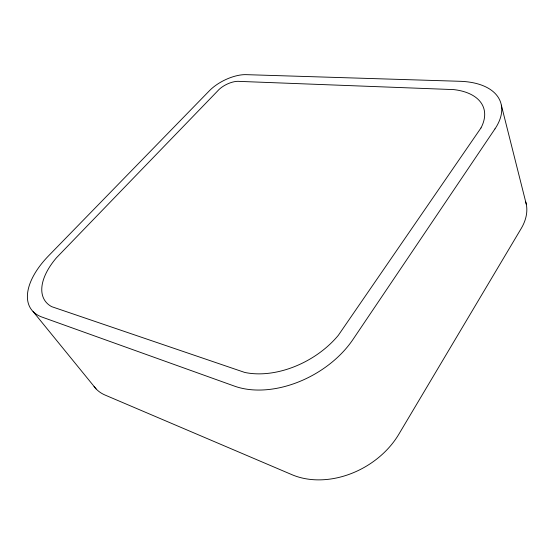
<?xml version="1.0" encoding="UTF-8"?>
<svg xmlns="http://www.w3.org/2000/svg" width="554" height="554" viewBox="0 0 554 554"><rect width="100%" height="100%" fill="white"/><g stroke="black" fill="none" stroke-linecap="round" stroke-linejoin="round"><path stroke-width="0.83" d="M33.067 311.514L96.105 388.915M501.342 105.163L526.3 204.253M525.718 201.878A67.927 42.893 -17 0 1 521.169 228.56L398.811 434.267A77.47 59.562 -29.9 0 1 292.006 474.709L105.184 395.106A64.804 39.389 -35.9 0 1 94.042 386.436M494.957 128.902L353.002 339.429A86.085 57.685 -29.1 0 1 234.529 386.145L42 317.075A70.621 36.654 -34.1 0 1 48.745 255.643L209.467 90.69A28.96 13.067 -26.3 0 1 246.108 74.651L459.979 81.293A74.312 40.241 -19.1 0 1 494.957 128.902M480.99 127.932L338.286 335.378A76.577 50.739 -29 0 1 244.681 372.42L51.702 306.667A63.488 33.102 -33.8 0 1 56.46 257.769L217.514 91.085A15.893 7.154 -26.3 0 1 239.667 81.403L453.83 89.61A66.612 36.176 -19.5 0 1 480.99 127.932"/></g></svg>
